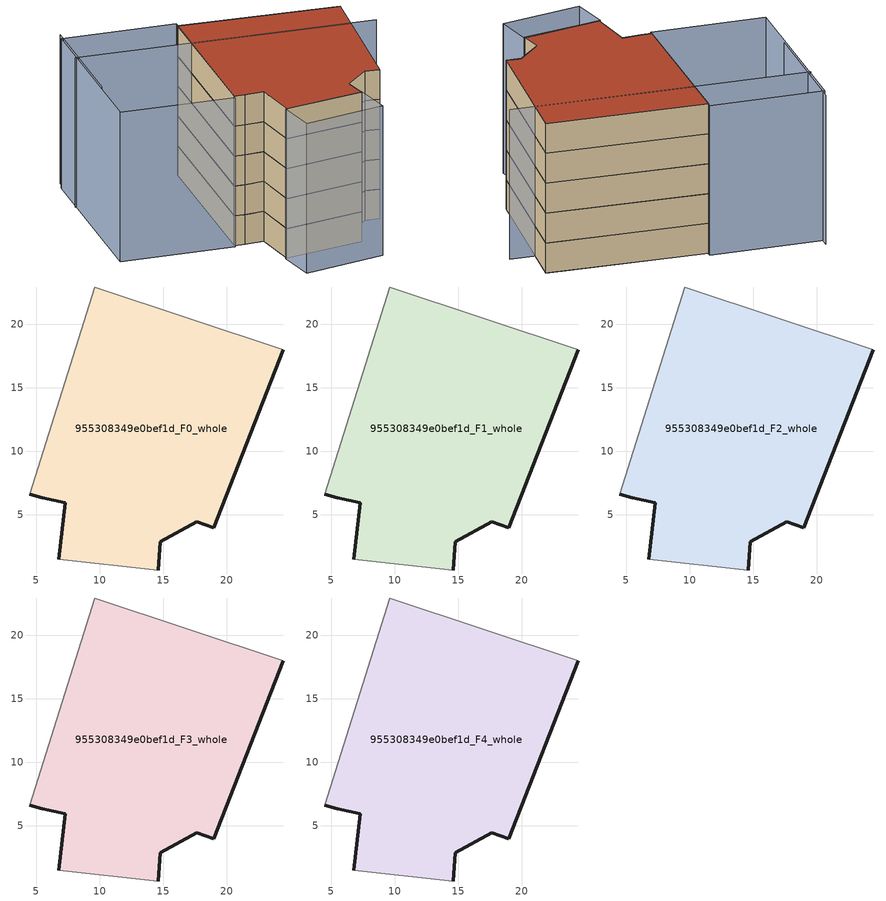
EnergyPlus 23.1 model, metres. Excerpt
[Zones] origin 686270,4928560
955308349e0bef1d_F0_whole
 floor ground (EU_floor_Construction): 18.99,3.94 24.47,17.98 9.61,22.93 4.49,6.6 5.49,6.31 7.3,5.93 6.76,1.46 14.63,0.63 14.79,2.85 17.66,4.45 z0
 wall outside (EU_wall_Construction): 6.76,1.46 7.3,5.93 5.49,6.31 4.49,6.6 / 24.47,17.98 18.99,3.94 17.66,4.45 14.79,2.85 14.63,0.63 z0:3
 wall adiabatic (EU_wall_Construction): 4.49,6.6 9.61,22.93 24.47,17.98 / 14.63,0.63 6.76,1.46 z0:3
955308349e0bef1d_F1_whole
 floor to 955308349e0bef1d_F0_whole (EU_floor_Construction): 18.99,3.94 24.47,17.98 9.61,22.93 4.49,6.6 5.49,6.31 7.3,5.93 6.76,1.46 14.63,0.63 14.79,2.85 17.66,4.45 z3
 wall outside (EU_wall_Construction): 6.76,1.46 7.3,5.93 5.49,6.31 4.49,6.6 / 24.47,17.98 18.99,3.94 17.66,4.45 14.79,2.85 14.63,0.63 z3:6
 wall adiabatic (EU_wall_Construction): 4.49,6.6 9.61,22.93 24.47,17.98 / 14.63,0.63 6.76,1.46 z3:6
955308349e0bef1d_F2_whole
 floor to 955308349e0bef1d_F1_whole (EU_floor_Construction): 18.99,3.94 24.47,17.98 9.61,22.93 4.49,6.6 5.49,6.31 7.3,5.93 6.76,1.46 14.63,0.63 14.79,2.85 17.66,4.45 z6
 wall outside (EU_wall_Construction): 6.76,1.46 7.3,5.93 5.49,6.31 4.49,6.6 / 24.47,17.98 18.99,3.94 17.66,4.45 14.79,2.85 14.63,0.63 z6:9
 wall adiabatic (EU_wall_Construction): 4.49,6.6 9.61,22.93 24.47,17.98 / 14.63,0.63 6.76,1.46 z6:9
955308349e0bef1d_F3_whole
 floor to 955308349e0bef1d_F2_whole (EU_floor_Construction): 18.99,3.94 24.47,17.98 9.61,22.93 4.49,6.6 5.49,6.31 7.3,5.93 6.76,1.46 14.63,0.63 14.79,2.85 17.66,4.45 z9
 wall outside (EU_wall_Construction): 6.76,1.46 7.3,5.93 5.49,6.31 4.49,6.6 / 24.47,17.98 18.99,3.94 17.66,4.45 14.79,2.85 14.63,0.63 z9:12
 wall adiabatic (EU_wall_Construction): 4.49,6.6 9.61,22.93 24.47,17.98 / 14.63,0.63 6.76,1.46 z9:12
955308349e0bef1d_F4_whole
 floor to 955308349e0bef1d_F3_whole (EU_floor_Construction): 18.99,3.94 24.47,17.98 9.61,22.93 4.49,6.6 5.49,6.31 7.3,5.93 6.76,1.46 14.63,0.63 14.79,2.85 17.66,4.45 z12
 wall outside (EU_wall_Construction): 6.76,1.46 7.3,5.93 5.49,6.31 4.49,6.6 / 24.47,17.98 18.99,3.94 17.66,4.45 14.79,2.85 14.63,0.63 z12:15
 wall adiabatic (EU_wall_Construction): 4.49,6.6 9.61,22.93 24.47,17.98 / 14.63,0.63 6.76,1.46 z12:15
 roof outside (EU_roof_Construction): 24.47,17.98 18.99,3.94 17.66,4.45 14.79,2.85 14.63,0.63 6.76,1.46 7.3,5.93 5.49,6.31 4.49,6.6 9.61,22.93 z15
shading: -0.36,27.49 -4.22,15.44 / 25.29,13.45 -2.32,22.35 / 14.37,-3.04 6.3,-2.33 / 6.3,-2.33 6.63,1.48 / 6.63,1.48 14.7,0.77 / 14.7,0.77 14.37,-3.04 / 9.74,23.34 4.41,6.35 / 4.41,6.35 -6.2,9.67 / -6.2,9.67 -0.87,26.67 / -0.87,26.67 9.74,23.34 z0:15
[Building]
EU S2 Campaign: North Axis=0; Terrain=City; Solar Distribution=FullExterior
[Site:Location]
Bologna: Latitude=44.5; Longitude=11.25; Time Zone=1; Elevation=37
[SizingPeriod:WeatherFileDays]
AnnualSizingPeriod: Begin Month=1; Begin Day of Month=1; End Month=12; End Day of Month=31; Day of Week for Start Day=Monday; Use Weather File Daylight Saving Period=No; Use Weather File Rain and Snow Indicators=No
[MATERIAL]
EU_InternalMass_Material: Roughness=MediumRough; Thickness=0.1; Conductivity=1; Density=1800; Specific Heat=900; Thermal Absorptance=0.9; Solar Absorptance=0.7; Visible Absorptance=0.7
[MATERIAL:NOMASS] Roughness=MediumRough; Thermal Absorptance=0.9; Solar Absorptance=0.7; Visible Absorptance=0.7
Name | Thermal Resistance
EU_wall_NoMass | 0.905828
EU_roof_NoMass | 0.37593
EU_floor_NoMass | 0.67114
[CONSTRUCTION]
EU_wall_Construction: EU_wall_NoMass
EU_roof_Construction: EU_roof_NoMass
EU_floor_Construction: EU_floor_NoMass
EU_InternalMass_Construction: EU_InternalMass_Material
[ZONE] Type=1; Multiplier=1; Ceiling Height=autocalculate; Floor Area=autocalculate; Part of Total Floor Area=Yes
Name | Volume
955308349e0bef1d_F0_whole | 838.198
955308349e0bef1d_F1_whole; 955308349e0bef1d_F2_whole; 955308349e0bef1d_F3_whole; 955308349e0bef1d_F4_whole | 838.196
[INTERNALMASS] Construction=EU_InternalMass_Construction; Surface Area=279.398
Name | Zone or ZoneList
955308349e0bef1d_F0_whole_EU_InternalMass | 955308349e0bef1d_F0_whole
955308349e0bef1d_F1_whole_EU_InternalMass | 955308349e0bef1d_F1_whole
955308349e0bef1d_F2_whole_EU_InternalMass | 955308349e0bef1d_F2_whole
955308349e0bef1d_F3_whole_EU_InternalMass | 955308349e0bef1d_F3_whole
955308349e0bef1d_F4_whole_EU_InternalMass | 955308349e0bef1d_F4_whole
[OTHEREQUIPMENT] Fuel Type=Electricity; Design Level Calculation Method=Watts/Area; Power per Zone Floor Area=1; Fraction Latent=0; Fraction Radiant=0; Fraction Lost=0; Carbon Dioxide Generation Rate=0; EndUse Subcategory=EU_Step8_InternalGains
Name | Zone or ZoneList or Space or SpaceList | Schedule
EU_Step8_InternalGain_955308349e0bef1d_F0_whole_f000 | 955308349e0bef1d_F0_whole | EU_Step8_GainSchedule_955308349e0bef1d_F0_whole_f000
EU_Step8_InternalGain_955308349e0bef1d_F1_whole_f000 | 955308349e0bef1d_F1_whole | EU_Step8_GainSchedule_955308349e0bef1d_F1_whole_f000
EU_Step8_InternalGain_955308349e0bef1d_F2_whole_f000 | 955308349e0bef1d_F2_whole | EU_Step8_GainSchedule_955308349e0bef1d_F2_whole_f000
EU_Step8_InternalGain_955308349e0bef1d_F3_whole_f000 | 955308349e0bef1d_F3_whole | EU_Step8_GainSchedule_955308349e0bef1d_F3_whole_f000
EU_Step8_InternalGain_955308349e0bef1d_F4_whole_f000 | 955308349e0bef1d_F4_whole | EU_Step8_GainSchedule_955308349e0bef1d_F4_whole_f000
[ZONEVENTILATION:DESIGNFLOWRATE] Schedule=EU_AlwaysOn; Design Flow Rate Calculation Method=AirChanges/Hour; Air Changes per Hour=0.73129; Ventilation Type=Natural; Fan Pressure Rise=0; Fan Total Efficiency=1; Constant Term Coefficient=1; Temperature Term Coefficient=0; Velocity Term Coefficient=0; Velocity Squared Term Coefficient=0; Minimum Indoor Temperature=-100; Maximum Indoor Temperature=100; Delta Temperature=-100; Minimum Outdoor Temperature=-100; Maximum Outdoor Temperature=100; Maximum Wind Speed=40
Name | Zone or ZoneList or Space or SpaceList
EU_ConstantAir_955308349e0bef1d_F0_whole | 955308349e0bef1d_F0_whole
EU_ConstantAir_955308349e0bef1d_F1_whole | 955308349e0bef1d_F1_whole
EU_ConstantAir_955308349e0bef1d_F2_whole | 955308349e0bef1d_F2_whole
EU_ConstantAir_955308349e0bef1d_F3_whole | 955308349e0bef1d_F3_whole
EU_ConstantAir_955308349e0bef1d_F4_whole | 955308349e0bef1d_F4_whole
[HVACTEMPLATE:THERMOSTAT] Constant Heating Setpoint=20; Constant Cooling Setpoint=50
EU_HeatOnly_955308349e0bef1d_F0_whole; EU_HeatOnly_955308349e0bef1d_F1_whole; EU_HeatOnly_955308349e0bef1d_F2_whole; EU_HeatOnly_955308349e0bef1d_F3_whole; EU_HeatOnly_955308349e0bef1d_F4_whole
[HVACTEMPLATE:ZONE:IDEALLOADSAIRSYSTEM] System Availability Schedule=EU_AlwaysOn; Maximum Heating Supply Air Temperature=50; Minimum Cooling Supply Air Temperature=13; Maximum Heating Supply Air Humidity Ratio=0.0156; Minimum Cooling Supply Air Humidity Ratio=0.0077; Heating Limit=NoLimit; Cooling Limit=NoLimit; Heating Availability Schedule=EU_AlwaysOn; Cooling Availability Schedule=EU_CoolingOff; Dehumidification Control Type=ConstantSensibleHeatRatio; Cooling Sensible Heat Ratio=0.7; Dehumidification Setpoint=60; Humidification Control Type=None; Humidification Setpoint=30; Outdoor Air Method=None; Outdoor Air Flow Rate per Person=0.00944; Outdoor Air Flow Rate per Zone Floor Area=0; Outdoor Air Flow Rate per Zone=0; Demand Controlled Ventilation Type=None; Outdoor Air Economizer Type=NoEconomizer; Heat Recovery Type=None; Sensible Heat Recovery Effectiveness=0.7; Latent Heat Recovery Effectiveness=0.65
Name | Template Thermostat
955308349e0bef1d_F0_whole | EU_HeatOnly_955308349e0bef1d_F0_whole
955308349e0bef1d_F1_whole | EU_HeatOnly_955308349e0bef1d_F1_whole
955308349e0bef1d_F2_whole | EU_HeatOnly_955308349e0bef1d_F2_whole
955308349e0bef1d_F3_whole | EU_HeatOnly_955308349e0bef1d_F3_whole
955308349e0bef1d_F4_whole | EU_HeatOnly_955308349e0bef1d_F4_whole
[SIZING:ZONE] Zone Cooling Design Supply Air Temperature Input Method=SupplyAirTemperature; Zone Cooling Design Supply Air Temperature=13; Zone Heating Design Supply Air Temperature Input Method=SupplyAirTemperature; Zone Heating Design Supply Air Temperature=50; Zone Cooling Design Supply Air Humidity Ratio=0.008; Zone Heating Design Supply Air Humidity Ratio=0.008; Cooling Design Air Flow Method=DesignDay; Cooling Design Air Flow Rate=0; Cooling Minimum Air Flow per Zone Floor Area=0.000762; Cooling Minimum Air Flow=0; Cooling Minimum Air Flow Fraction=0.2; Heating Design Air Flow Method=DesignDay; Heating Design Air Flow Rate=0; Heating Maximum Air Flow per Zone Floor Area=0.002032; Heating Maximum Air Flow=0.141576; Heating Maximum Air Flow Fraction=0.3; Account for Dedicated Outdoor Air System=No; Dedicated Outdoor Air System Control Strategy=NeutralSupplyAir; Dedicated Outdoor Air Low Setpoint Temperature for Design=autosize; Dedicated Outdoor Air High Setpoint Temperature for Design=autosize; Zone Load Sizing Method=Sensible Load Only No Latent Load; Zone Latent Cooling Design Supply Air Humidity Ratio Input Method=HumidityRatioDifference; Zone Cooling Design Supply Air Humidity Ratio Difference=0.005; Zone Latent Heating Design Supply Air Humidity Ratio Input Method=HumidityRatioDifference; Zone Humidification Design Supply Air Humidity Ratio Difference=0.005
955308349e0bef1d_F0_whole; 955308349e0bef1d_F1_whole; 955308349e0bef1d_F2_whole; 955308349e0bef1d_F3_whole; 955308349e0bef1d_F4_whole
[SCHEDULE:CONSTANT]
Name | Hourly Value
EU_AlwaysOn | 1
EU_CoolingOff | 0
[SCHEDULE:FILE] Column Number=1; Rows to Skip at Top=0; Number of Hours of Data=8760; Column Separator=Comma; Interpolate to Timestep=No; Minutes per Item=60; Adjust Schedule for Daylight Savings=Yes
Name | File
EU_Step8_GainSchedule_955308349e0bef1d_F0_whole_f000 | ../../schedules/955308349e0bef1d/955308349e0bef1d_F0_whole_f000_gain.csv
EU_Step8_GainSchedule_955308349e0bef1d_F1_whole_f000 | ../../schedules/955308349e0bef1d/955308349e0bef1d_F1_whole_f000_gain.csv
EU_Step8_GainSchedule_955308349e0bef1d_F2_whole_f000 | ../../schedules/955308349e0bef1d/955308349e0bef1d_F2_whole_f000_gain.csv
EU_Step8_GainSchedule_955308349e0bef1d_F3_whole_f000 | ../../schedules/955308349e0bef1d/955308349e0bef1d_F3_whole_f000_gain.csv
EU_Step8_GainSchedule_955308349e0bef1d_F4_whole_f000 | ../../schedules/955308349e0bef1d/955308349e0bef1d_F4_whole_f000_gain.csv
